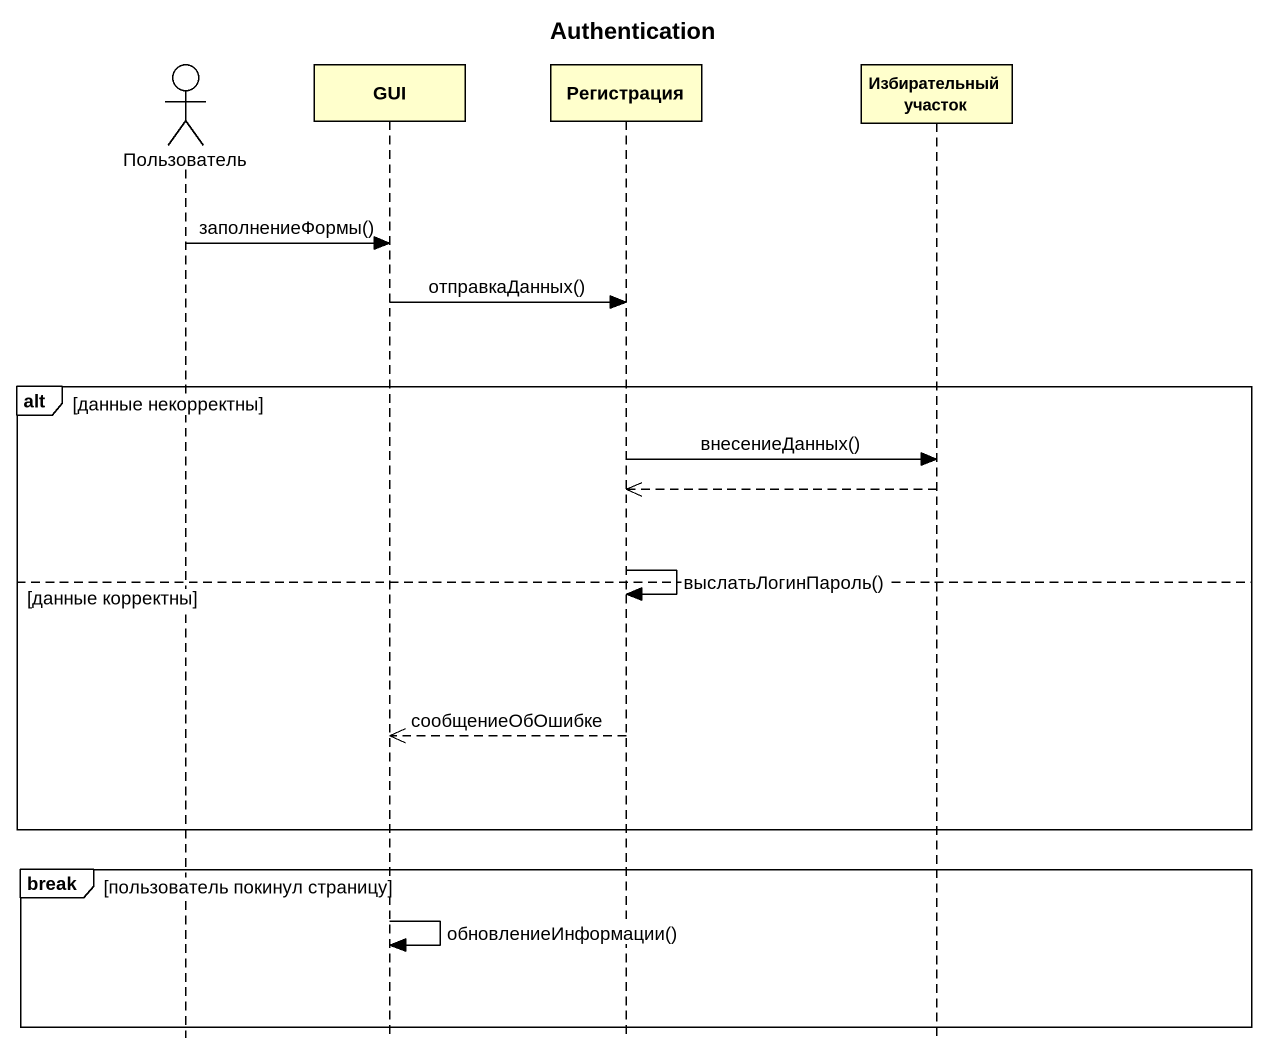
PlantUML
@startuml
title Authentication
hide footbox
actor Пользователь
participant GUI
participant Регистрация
participant "Избирательный участок" as Избирательный_участок

Пользователь -> GUI : заполнениеФормы()
GUI -> Регистрация : отправкаДанных()
alt данные некорректны
  Регистрация -> Избирательный_участок : внесениеДанных()
  Избирательный_участок -->> Регистрация
  Регистрация -> Регистрация : выслатьЛогинПароль()
else данные корректны
  Регистрация -->> GUI : сообщениеОбОшибке
end
break пользователь покинул страницу
  GUI -> GUI : обновлениеИнформации()
end
@enduml
